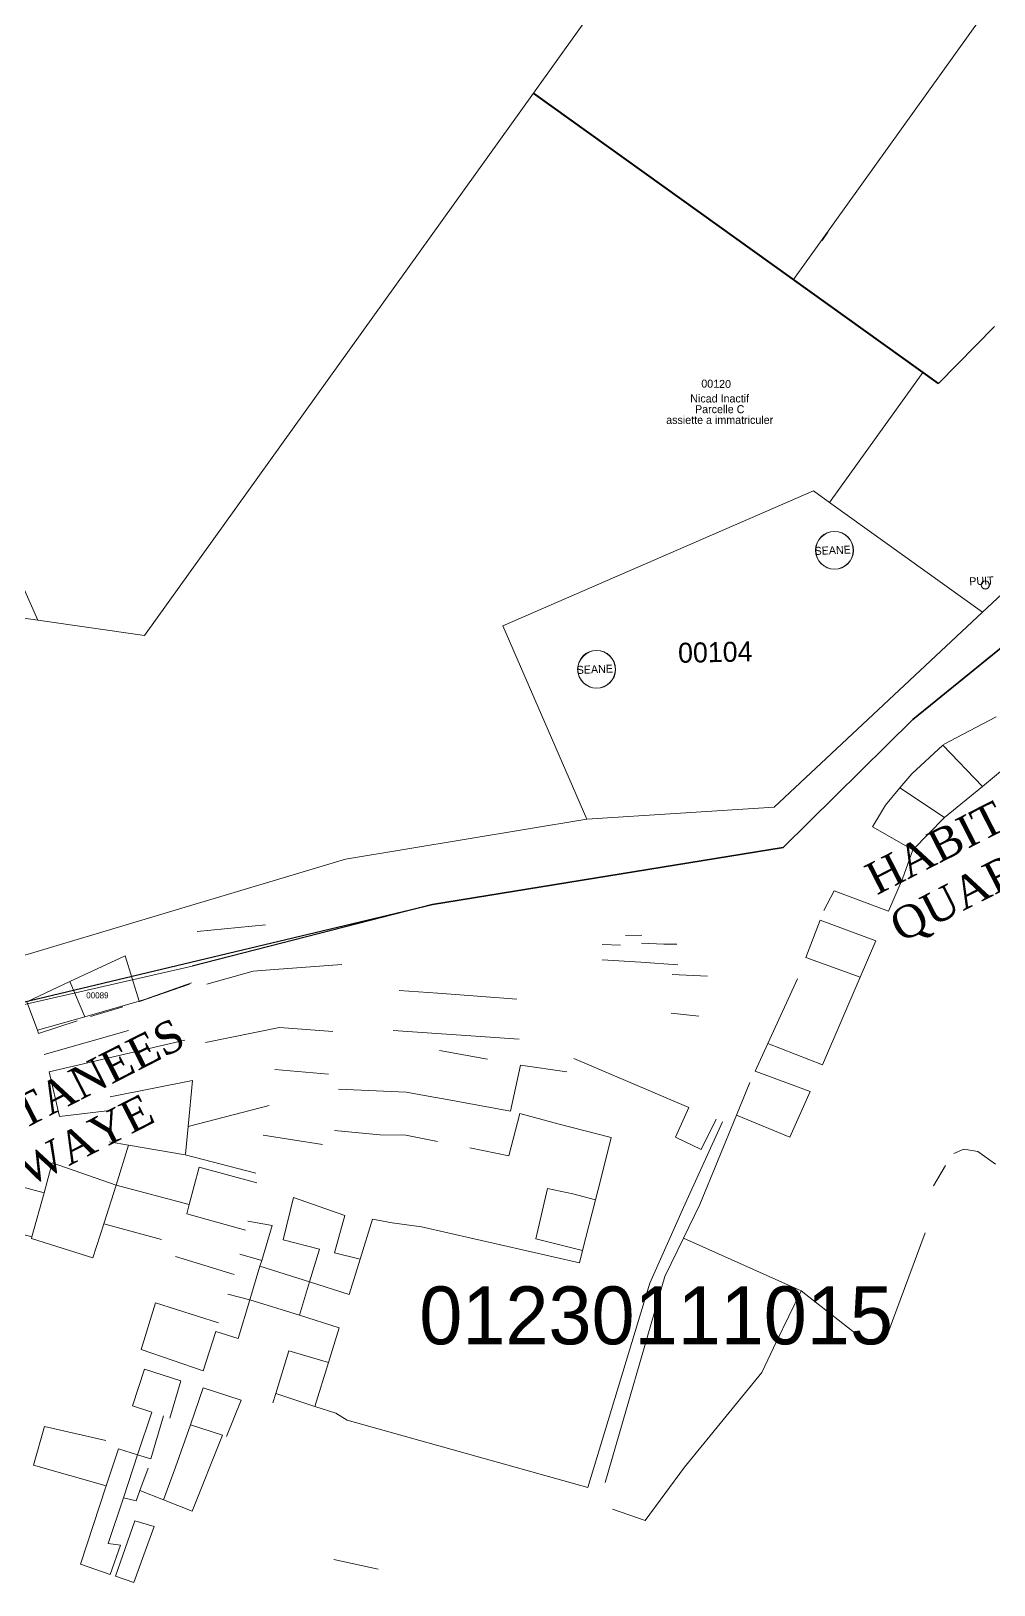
# Model space of a CAD drawing. Header units: metres. Extents: x 245232 to 248406, y 1633796 to 1637634.
# Drawn here: x 246584.3 to 246825.1, y 1636700 to 1637088.5 of the extents above; entities that cross this region are included whole.
import ezdxf
from ezdxf.enums import TextEntityAlignment as Align

# ---------------------------------------------------------------- set-up
doc = ezdxf.new("R2010")
doc.units = ezdxf.units.M
doc.header["$MEASUREMENT"] = 0
for name, color, linetype, lineweight in [('A immatriculer', 2, 'Continuous', 0), ('Numéro Cadastral', 7, 'Continuous', 0), ('Toponymie', 7, 'Continuous', 30)]:
    doc.layers.add(name, color=color, linetype=linetype, lineweight=lineweight)
for name, color, linetype in [('A_revoir_niveau_0', 7, 'Continuous'), ('historique_numero_parcelle', 7, 'Continuous'), ('limites_sections', 7, 'Continuous')]:
    doc.layers.add(name, color=color, linetype=linetype)
doc.layers.add('LIMITES_PARCELLES', color=7, linetype='Continuous', lineweight=0, true_color=0xffffff)
doc.styles.get("Standard").update_dxf_attribs({"font": 'txt.shx'})
doc.styles.add('Style-FANCY', font='FANCY.shx')

# ---------------------------------------------------------------- blocks, each defined once
blk = doc.blocks.new('*U577')
at = {"layer": 'A immatriculer', "color": 2, "linetype": 'Continuous', "lineweight": 0, "insert": (0.000013, -2.048671, 0.268), "char_height": 2, "attachment_point": 5, "line_spacing_factor": 0.804762, "style": 'Style-FANCY'}
blk.add_mtext('Nicad Inactif \\PParcelle C\\Passiette a immatriculer', dxfattribs=at)
at = {"layer": 'Numéro Cadastral', "color": 3, "extrusion": (-0.067674, -0.021954, 0.997466), "style": 'Style-FANCY'}
blk.add_text('00120', height=2, rotation=71.147328, dxfattribs=at).set_placement((-4.374355, 0.487406, -0.034474), align=Align.MIDDLE_CENTER)

msp = doc.modelspace()

# ---------------------------------------------------------------- linework, layer by layer
at = {"layer": 'A_revoir_niveau_0', "color": 1, "linetype": 'Continuous', "lineweight": 40}
msp.add_line((246811.17, 1637000.374), (246709.912, 1637072.985), dxfattribs=at)
at = {"layer": 'A_revoir_niveau_0', "color": 7, "lineweight": 0}
msp.add_line((246783.572, 1637038.218), (246782.137, 1637036.15), dxfattribs=at)
at = {"layer": 'A_revoir_niveau_0', "color": 7, "linetype": 'Continuous', "lineweight": 0}
msp.add_line((246783.985, 1636970.64), (246807.298, 1637003.15), dxfattribs=at)
at = {"layer": 'A_revoir_niveau_0', "color": 7, "lineweight": 0}
for centre, radius in [((246785.174, 1636958.685), 4.71), ((246785.174, 1636958.685), 4.71), ((246785.216, 1636958.658), 4.71), ((246785.216, 1636958.658), 4.71), ((246822.881, 1636950.029), 1.02), ((246822.881, 1636950.029), 1.02), ((246822.927, 1636949.997), 1.02), ((246822.927, 1636949.997), 1.02), ((246725.694, 1636928.932), 4.71), ((246725.694, 1636928.932), 4.71), ((246725.736, 1636928.906), 4.71), ((246725.736, 1636928.906), 4.71)]:
    msp.add_circle(centre, radius, dxfattribs=at)
at = {"layer": 'limites_parcelles'}
for p, q in [((246585.987, 1636941.168), (246463.897, 1637217.688)), ((246754.429, 1637135.065), (246709.912, 1637072.985)), ((246854.631, 1637137.519), (246774.924, 1637026.365)), ((246612.651, 1636937.35), (246709.912, 1637072.985)), ((246709.912, 1637072.985), (246774.924, 1637026.365)), ((246774.924, 1637026.365), (246807.298, 1637003.15)), ((246825.231, 1637014.599), (246811.17, 1637000.374)), ((246807.298, 1637003.15), (246783.985, 1636970.64)), ((246811.17, 1637000.374), (246807.298, 1637003.15)), ((246779.922, 1636973.554), (246702.262, 1636939.756)), ((246783.985, 1636970.64), (246779.922, 1636973.554)), ((246822.209, 1636943.23), (246852.583, 1636971.673)), ((246822.209, 1636943.23), (246783.985, 1636970.64)), ((246507.832, 1636952.359), (246585.987, 1636941.168)), ((246585.987, 1636941.168), (246612.651, 1636937.35)), ((246770.108, 1636894.441), (246822.209, 1636943.23)), ((246702.262, 1636939.756), (246723.286, 1636891.448)), ((246812.411, 1636910.108), (246825.618, 1636916.999)), ((246804.53, 1636902.809), (246812.25, 1636909.959)), ((246812.25, 1636909.959), (246822.166, 1636899.659)), ((246822.166, 1636899.659), (246832.819, 1636908.418)), ((246801.547, 1636899.267), (246804.53, 1636902.809)), ((246797.917, 1636894.956), (246801.547, 1636899.267)), ((246812.737, 1636891.908), (246801.547, 1636899.267)), ((246812.737, 1636891.908), (246822.166, 1636899.659)), ((246723.286, 1636891.448), (246770.108, 1636894.441)), ((246794.689, 1636889.575), (246797.917, 1636894.956)), ((246723.286, 1636891.448), (246662.908, 1636881.434)), ((246804.8, 1636883.811), (246794.689, 1636889.575)), ((246804.8, 1636883.811), (246812.737, 1636891.908)), ((246802.18, 1636876.509), (246804.8, 1636883.811)), ((246662.908, 1636881.434), (246571.788, 1636854.175)), ((246798.726, 1636868.49), (246802.18, 1636876.509)), ((246782.498, 1636868.594), (246785.09, 1636873.578)), ((246785.09, 1636873.578), (246798.726, 1636868.49)), ((246781.595, 1636866.239), (246778, 1636856.857)), ((246795.506, 1636861.013), (246781.595, 1636866.239)), ((246625.856, 1636863.376), (246642.915, 1636865.031)), ((246732.973, 1636862.363), (246736.995, 1636862.469)), ((246727.152, 1636860.14), (246731.703, 1636859.929)), ((246736.912, 1636860.457), (246742.498, 1636860.246)), ((246742.498, 1636860.246), (246745.779, 1636860.246)), ((246791.602, 1636851.95), (246795.506, 1636861.013)), ((246594.038, 1636850.838), (246607.814, 1636857.3)), ((246607.814, 1636857.3), (246611.376, 1636845.977)), ((246645.169, 1636853.87), (246662.057, 1636855.157)), ((246736.783, 1636855.695), (246727.152, 1636856.33)), ((246746.004, 1636855.053), (246736.783, 1636855.695)), ((246778, 1636856.857), (246791.602, 1636851.95)), ((246583.258, 1636845.781), (246594.038, 1636850.838)), ((246594.038, 1636850.838), (246597.733, 1636842.068)), ((246612.926, 1636846.421), (246624.413, 1636850.542)), ((246628.296, 1636850.183), (246639.832, 1636853.463)), ((246639.832, 1636853.463), (246645.169, 1636853.87)), ((246744.613, 1636852.613), (246753.457, 1636852.207)), ((246768.536, 1636835.374), (246775.975, 1636851.575)), ((246782.159, 1636830.029), (246791.602, 1636851.95)), ((246611.408, 1636845.875), (246623.949, 1636850.186)), ((246676.318, 1636848.648), (246686.017, 1636847.915)), ((246686.017, 1636847.915), (246697.041, 1636847.083)), ((246697.041, 1636847.083), (246705.74, 1636846.426)), ((246585.894, 1636838.676), (246583.258, 1636845.781)), ((246597.733, 1636842.068), (246611.376, 1636845.977)), ((246607.238, 1636844.522), (246599.177, 1636842.103)), ((246611.376, 1636845.977), (246612.926, 1636846.421)), ((246611.376, 1636845.977), (246611.408, 1636845.875)), ((246751.274, 1636842.196), (246744.351, 1636842.967)), ((246585.894, 1636838.676), (246597.733, 1636842.068)), ((246595.828, 1636841.011), (246586.194, 1636837.868)), ((246646.458, 1636839.361), (246627.945, 1636835.658)), ((246659.769, 1636838.344), (246646.458, 1636839.361)), ((246586.194, 1636837.868), (246585.894, 1636838.676)), ((246608.662, 1636838.638), (246587.629, 1636832.626)), ((246609.974, 1636833.218), (246622.792, 1636836.213)), ((246706.375, 1636836.477), (246674.836, 1636838.594)), ((246765.367, 1636828.472), (246768.536, 1636835.374)), ((246768.536, 1636835.374), (246782.159, 1636830.029)), ((246598.89, 1636830.628), (246602.33, 1636831.432)), ((246602.33, 1636831.432), (246609.974, 1636833.218)), ((246686.478, 1636833.62), (246698.402, 1636831.435)), ((246720.019, 1636831.662), (246748.747, 1636819.385)), ((246588.82, 1636828.275), (246598.89, 1636830.628)), ((246591.466, 1636817.163), (246588.82, 1636828.275)), ((246645.294, 1636828.883), (246658.652, 1636827.706)), ((246704.152, 1636818.485), (246706.692, 1636829.916)), ((246706.692, 1636829.916), (246718.273, 1636828.328)), ((246779.143, 1636823.362), (246765.367, 1636828.472)), ((246604.125, 1636822.004), (246624.697, 1636826.158)), ((246624.697, 1636826.158), (246623.574, 1636814.665)), ((246661.184, 1636823.989), (246678.117, 1636823.248)), ((246760.706, 1636817.469), (246764.069, 1636825.646)), ((246774.063, 1636811.932), (246779.143, 1636823.362)), ((246623.574, 1636814.665), (246643.812, 1636819.888)), ((246678.117, 1636823.248), (246684.996, 1636821.978)), ((246684.996, 1636821.978), (246687.479, 1636821.525)), ((246687.479, 1636821.525), (246696.012, 1636819.97)), ((246696.012, 1636819.97), (246704.152, 1636818.485)), ((246748.747, 1636819.385), (246745.41, 1636811.949)), ((246604.654, 1636818.723), (246591.466, 1636817.163)), ((246706.553, 1636817.845), (246703.783, 1636807.305)), ((246716.05, 1636815.31), (246706.553, 1636817.845)), ((246757.167, 1636815.787), (246747.483, 1636794.355)), ((246751.501, 1636795.086), (246760.706, 1636817.469)), ((246751.892, 1636808.907), (246755.6, 1636816.456)), ((246760.706, 1636817.469), (246760.706, 1636817.469)), ((246760.706, 1636817.469), (246774.063, 1636811.932)), ((246623.574, 1636814.665), (246622.898, 1636807.743)), ((246657.19, 1636810.159), (246642.377, 1636812.489)), ((246671.557, 1636812.501), (246660.19, 1636813.599)), ((246678.013, 1636812.433), (246671.557, 1636812.501)), ((246685.951, 1636810.853), (246678.013, 1636812.433)), ((246729.376, 1636811.894), (246716.05, 1636815.31)), ((246726.747, 1636801.498), (246729.376, 1636811.894)), ((246745.41, 1636811.949), (246751.892, 1636808.907)), ((246608.675, 1636809.939), (246603.913, 1636810.786)), ((246608.675, 1636809.939), (246605.606, 1636799.991)), ((246622.825, 1636807.503), (246608.675, 1636809.939)), ((246703.783, 1636807.305), (246693.993, 1636809.253)), ((246817.541, 1636808.977), (246815.001, 1636807.866)), ((246821.034, 1636808.342), (246817.541, 1636808.977)), ((246825.479, 1636805.167), (246821.034, 1636808.342)), ((246587.565, 1636798.078), (246589.636, 1636805.571)), ((246589.636, 1636805.571), (246605.606, 1636799.991)), ((246640.527, 1636802.949), (246622.825, 1636807.503)), ((246623.89, 1636795.132), (246626.391, 1636804.463)), ((246626.391, 1636804.463), (246640.784, 1636800.547)), ((246812.938, 1636804.849), (246809.921, 1636799.769)), ((246569.351, 1636802.837), (246587.565, 1636798.078)), ((246602.51, 1636790.297), (246605.606, 1636799.991)), ((246605.606, 1636799.991), (246623.89, 1636795.132)), ((246725.438, 1636796.323), (246726.747, 1636801.498)), ((246584.526, 1636787.078), (246587.565, 1636798.078)), ((246647.319, 1636786.312), (246649.969, 1636796.911)), ((246649.969, 1636796.911), (246662.767, 1636792.382)), ((246710.502, 1636786.524), (246713.481, 1636799.089)), ((246713.481, 1636799.089), (246719.78, 1636797.758)), ((246719.78, 1636797.758), (246725.438, 1636796.323)), ((246722.226, 1636783.621), (246725.438, 1636796.323)), ((246623.26, 1636792.783), (246623.89, 1636795.132)), ((246637.978, 1636788.699), (246623.26, 1636792.783)), ((246662.767, 1636792.382), (246660.181, 1636783.053)), ((246747.483, 1636794.355), (246739.069, 1636775.464)), ((246747.423, 1636786.683), (246751.501, 1636795.086)), ((246584.526, 1636787.078), (246566.498, 1636791.839)), ((246602.51, 1636790.297), (246599.791, 1636781.786)), ((246616.973, 1636786.375), (246602.51, 1636790.297)), ((246638.511, 1636790.947), (246644.609, 1636789.837)), ((246644.609, 1636789.837), (246641.999, 1636781.162)), ((246666.596, 1636781.427), (246669.669, 1636791.436)), ((246669.669, 1636791.436), (246674.624, 1636790.545)), ((246674.624, 1636790.545), (246681.903, 1636789.566)), ((246681.903, 1636789.566), (246721.448, 1636780.544)), ((246584.395, 1636786.603), (246584.526, 1636787.078)), ((246599.791, 1636781.786), (246584.395, 1636786.603)), ((246656.476, 1636783.992), (246647.319, 1636786.312)), ((246722.226, 1636783.621), (246710.502, 1636786.524)), ((246742.77, 1636777.095), (246747.423, 1636786.683)), ((246776.901, 1636773.576), (246747.423, 1636786.683)), ((246807.858, 1636788.022), (246798.65, 1636763.098)), ((246635.103, 1636777.593), (246620.455, 1636782.099)), ((246641.999, 1636781.162), (246636.559, 1636782.706)), ((246641.999, 1636781.162), (246641.552, 1636779.675)), ((246653.972, 1636775.751), (246656.476, 1636783.992)), ((246660.181, 1636783.053), (246666.596, 1636781.427)), ((246663.891, 1636772.616), (246666.596, 1636781.427)), ((246721.448, 1636780.544), (246722.226, 1636783.621)), ((246641.552, 1636779.675), (246639.033, 1636771.302)), ((246641.552, 1636779.675), (246653.972, 1636775.751)), ((246727.821, 1636725.633), (246742.77, 1636777.095)), ((246653.972, 1636775.751), (246651.441, 1636767.421)), ((246653.972, 1636775.751), (246663.891, 1636772.616)), ((246739.069, 1636775.464), (246723.512, 1636724.347)), ((246776.901, 1636773.576), (246770.71, 1636760.876)), ((246793.411, 1636760.558), (246776.901, 1636773.576)), ((246611.892, 1636758.848), (246615.45, 1636770.527)), ((246615.45, 1636770.527), (246631.209, 1636765.53)), ((246633.537, 1636772.742), (246639.024, 1636771.272)), ((246639.024, 1636771.272), (246636.133, 1636761.662)), ((246639.033, 1636771.302), (246639.024, 1636771.272)), ((246651.441, 1636767.421), (246639.033, 1636771.302)), ((246661.344, 1636764.323), (246651.441, 1636767.421)), ((246630.504, 1636763.346), (246627.343, 1636753.557)), ((246636.133, 1636761.662), (246630.504, 1636763.346)), ((246658.665, 1636755.598), (246661.344, 1636764.323)), ((246798.65, 1636763.098), (246793.411, 1636760.558)), ((246627.343, 1636753.557), (246611.892, 1636758.848)), ((246645.508, 1636747.895), (246648.737, 1636758.525)), ((246648.737, 1636758.525), (246658.665, 1636755.598)), ((246770.71, 1636760.876), (246767.059, 1636753.097)), ((246609.711, 1636744.814), (246612.722, 1636753.969)), ((246612.722, 1636753.969), (246621.745, 1636751.06)), ((246655.305, 1636744.654), (246658.665, 1636755.598)), ((246621.745, 1636751.06), (246619.012, 1636741.751)), ((246767.059, 1636753.097), (246747.691, 1636729.443)), ((246624.222, 1636740.036), (246627.311, 1636749.266)), ((246627.311, 1636749.266), (246636.852, 1636746.19)), ((246636.852, 1636746.19), (246633.16, 1636737.093)), ((246644.803, 1636745.575), (246645.508, 1636747.895)), ((246655.305, 1636744.654), (246645.508, 1636747.895)), ((246614.489, 1636743.241), (246609.711, 1636744.814)), ((246610.96, 1636732.572), (246614.489, 1636743.241)), ((246617.454, 1636742.265), (246614.271, 1636731.577)), ((246660.549, 1636742.92), (246655.305, 1636744.654)), ((246663.345, 1636741.174), (246660.549, 1636742.92)), ((246584.955, 1636729.935), (246587.644, 1636739.658)), ((246587.644, 1636739.658), (246603.053, 1636736.143)), ((246620.425, 1636729.497), (246624.222, 1636740.036)), ((246624.222, 1636740.036), (246632.152, 1636737.425)), ((246723.512, 1636724.347), (246663.345, 1636741.174)), ((246603.117, 1636724.772), (246606.158, 1636734.016)), ((246606.158, 1636734.016), (246610.96, 1636732.572)), ((246632.152, 1636737.425), (246624.602, 1636718.465)), ((246610.96, 1636732.572), (246607.404, 1636721.826)), ((246614.271, 1636731.577), (246610.96, 1636732.572)), ((246603.117, 1636724.772), (246584.955, 1636729.935)), ((246613.572, 1636729.232), (246611.525, 1636723.651)), ((246617.465, 1636721.282), (246620.425, 1636729.497)), ((246747.691, 1636729.443), (246737.849, 1636716.108)), ((246596.689, 1636705.232), (246603.117, 1636724.772)), ((246611.525, 1636723.651), (246610.573, 1636721.057)), ((246611.525, 1636723.651), (246617.465, 1636721.282)), ((246607.404, 1636721.826), (246603.628, 1636710.411)), ((246610.573, 1636721.057), (246607.404, 1636721.826)), ((246624.602, 1636718.465), (246617.465, 1636721.282)), ((246737.849, 1636716.108), (246729.674, 1636718.992)), ((246605.394, 1636702.219), (246610.24, 1636716.04)), ((246610.24, 1636716.04), (246615.069, 1636714.63)), ((246615.069, 1636714.63), (246612.52, 1636707.555)), ((246603.628, 1636710.411), (246606.644, 1636709.934)), ((246606.644, 1636709.934), (246604.13, 1636702.656)), ((246612.52, 1636707.555), (246610.02, 1636700.617)), ((246604.13, 1636702.656), (246596.689, 1636705.232)), ((246660.03, 1636706.343), (246671.143, 1636703.962)), ((246610.02, 1636700.617), (246605.394, 1636702.219))]:
    msp.add_line(p, q, dxfattribs=at)
at = {"layer": 'limites_sections'}
for p, q in [((246862.764, 1636963.489), (246804.82, 1636916.393)), ((246804.82, 1636916.393), (246772.331, 1636884.402)), ((246772.331, 1636884.402), (246684.699, 1636870.091)), ((246684.699, 1636870.091), (246624.639, 1636854.745))]:
    msp.add_line(p, q, dxfattribs=at)
at = {"layer": 'limites_sections', "lineweight": 13}
msp.add_line((246624.639, 1636854.745), (246511, 1636828.745), dxfattribs=at)
at = {"layer": 'limites_sections', "flags": 128}
msp.add_lwpolyline([(246479.349, 1636697.25), (246406.766, 1636783.164), (246405.285, 1636867.597), (246374.178, 1636883.891), (246329.51, 1636911.002), (246406.082, 1636907.201), (246491.152, 1636841.051), (246511, 1636828.745), (246511, 1636828.745), (246684.699, 1636870.091), (246772.331, 1636884.402), (246804.82, 1636916.393), (246862.764, 1636963.489), (246904.099, 1637015.28), (246937.427, 1636944.456), (246942.427, 1636902.795), (246979.088, 1636832.805), (246998.252, 1636796.977), (246993.253, 1636779.479), (246984.201, 1636762.622), (246957.838, 1636725.977), (246914.602, 1636644.513)], dxfattribs=at)

# ---------------------------------------------------------------- block references
at = {"layer": 'historique_numero_parcelle', "color": 3}
msp.add_blockref('*U577', (246756.496, 1636995.979, -0.268), dxfattribs=at)

# ---------------------------------------------------------------- texts
at = {"layer": 'historique_numero_parcelle', "color": 3, "style": 'Style-FANCY'}
msp.add_text('00104', height=5, rotation=1.12961, dxfattribs=at).set_placement((246755.385, 1636933.216), align=Align.MIDDLE_CENTER)
at = {"layer": 'historique_numero_parcelle', "style": 'Style-FANCY'}
msp.add_text('00089', height=1.5, dxfattribs=at).set_placement((246600.905, 1636847.41), align=Align.MIDDLE_CENTER)
at = {"layer": 'limites_sections', "linetype": 'Continuous', "lineweight": 0, "style": 'Style-FANCY'}
msp.add_text('01230111015', height=14.47425, dxfattribs=at).set_placement((246740.593, 1636767.407), align=Align.MIDDLE_CENTER)
at = {"layer": 'toponymie', "color": 7, "linetype": 'Continuous', "lineweight": 0, "char_height": 2, "attachment_point": 5, "rotation": 2.24491, "style": 'Style-FANCY'}
for s, insert, line_spacing_factor in [('SEANE', (246784.746, 1636958.668), 0.816194), ('SEANE', (246784.746, 1636958.668), 0.819472), ('PUIT', (246821.937, 1636951.012), 0.816194), ('PUIT', (246821.937, 1636951.012), 0.819472), ('SEANE', (246725.266, 1636928.915), 0.816194), ('SEANE', (246725.266, 1636928.915), 0.819472)]:
    msp.add_mtext(s, dxfattribs=dict(at, insert=insert, line_spacing_factor=line_spacing_factor))
at = {"layer": 'toponymie', "char_height": 8, "attachment_point": 1, "rotation": 27.0794}
for insert in [(246792.099, 1636879.495), (246476.12, 1636768.512)]:
    msp.add_mtext('\\fTimes New Roman|b0|i0|c00|p23;HABITATIONS SPONTANEES\\PQUARTIER WAROUWAYE', dxfattribs=dict(at, insert=insert))

doc.saveas('drawing.dxf')
